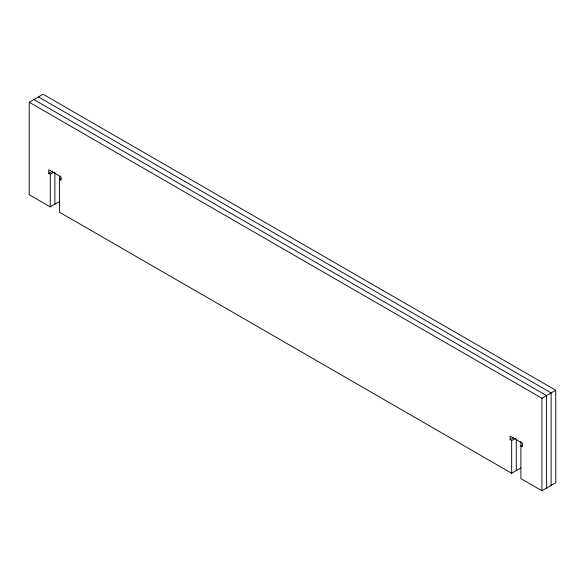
<?xml version="1.0" encoding="UTF-8"?>
<svg xmlns="http://www.w3.org/2000/svg" width="585" height="585" viewBox="0 0 585 585"><rect width="100%" height="100%" fill="white"/><g stroke="black" fill="none" stroke-linecap="round" stroke-linejoin="round"><path stroke-width="0.88" d="M59.494 201.562L50.266 206.893L29.25 194.754L29.25 102.258L43.093 94.265L555.75 390.246L555.75 482.742L541.907 490.735L520.891 478.603L520.891 441.595M61.037 178.622L59.494 179.507L61.037 180.392L61.037 176.845L48.73 169.738L48.73 173.292L52.577 171.069M48.73 173.292L50.266 174.176L53.345 172.407M29.25 102.258L541.907 398.239L555.75 390.246M522.427 445.002L520.891 445.887L522.427 446.779L522.427 443.225L510.12 436.125L510.12 439.671L513.199 437.902M510.12 439.671L511.663 440.563L515.509 438.341M59.494 176.122L59.494 212.216L511.663 473.272L520.891 467.949M38.478 96.927L551.136 392.908L551.136 485.411M33.864 99.589L546.522 395.57L546.522 488.073M541.907 398.239L541.907 490.735M516.277 439.715L516.277 470.611M511.663 440.563L511.663 473.272M54.88 172.421L54.88 204.223M50.266 174.176L50.266 206.893"/></g></svg>
